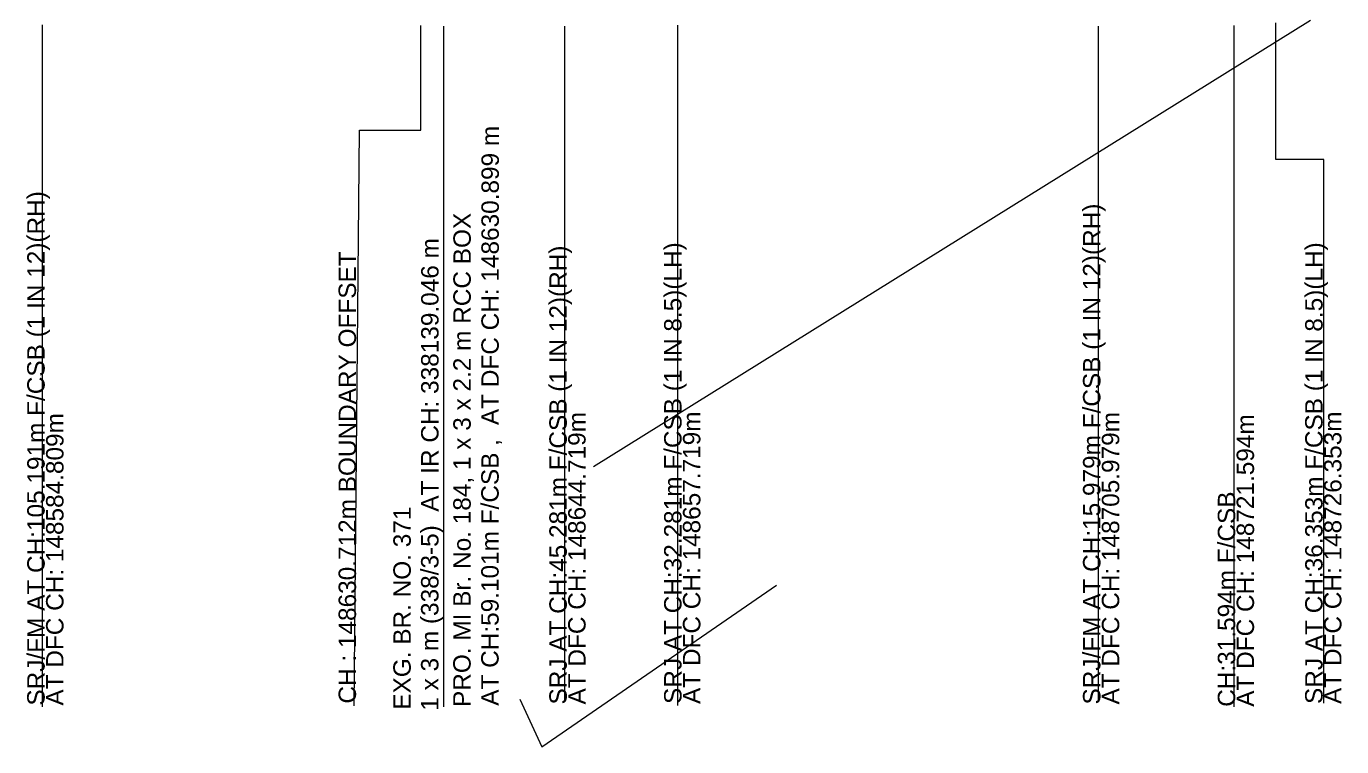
# Model space of a CAD drawing. Header units: metres. Extents: x 592467 to 614288, y 3398001 to 3402649.
# Drawn here: x 594634.8 to 594785.7, y 3398547 to 3398629.6 of the extents above; entities that cross this region are included whole.
import ezdxf

# ---------------------------------------------------------------- set-up
doc = ezdxf.new("R2010")
doc.units = ezdxf.units.M
doc.header["$MEASUREMENT"] = 0
doc.linetypes.add('DOT', pattern=[0.25, 0, -0.25])
doc.layers.get('0').update_dxf_attribs({"lineweight": 0})
for name, color, linetype, lineweight in [('Compound Wall', 7, 'Continuous', 13), ('EXISTING BRIDGE DETAILS', 7, 'Continuous', 0), ("NEW CHAWAPAIL STN. SRJ's", 10, 'Continuous', 0), ("NEW KHANNA CROSSING STN. SRJ's", 10, 'Continuous', 0)]:
    doc.layers.add(name, color=color, linetype=linetype, lineweight=lineweight)
doc.styles.add('ARIAL', font='arial.ttf')
doc.styles.add('Style-Arial', font='arial.ttf')

msp = doc.modelspace()

# ---------------------------------------------------------------- linework, layer by layer
at = {"color": 5, "lineweight": 13}
for p, q in [((594693.9112190603, 3398547.006020973), (594720.8430253405, 3398565.543784918)), ((594691.4070324193, 3398552.442765151), (594693.9112190603, 3398547.006020973))]:
    msp.add_line(p, q, dxfattribs=at)
at = {"layer": 'Compound Wall', "lineweight": 13, "flags": 128}
msp.add_lwpolyline([(594699.8473873979, 3398579.130711568), (594782.1158073444, 3398630.318129147)], dxfattribs=at)
at = {"layer": 'EXISTING BRIDGE DETAILS', "linetype": 'Continuous', "lineweight": 13}
msp.add_line((594682.6864001083, 3398551.58054262), (594682.6864001083, 3398629.604060787), dxfattribs=at)
at = {"layer": "NEW CHAWAPAIL STN. SRJ's", "color": 5, "linetype": 'DOT', "lineweight": 18, "ltscale": 5, "flags": 128}
msp.add_lwpolyline([(594773.389398207, 3398629.604060789), (594773.3893982074, 3398725.589151804)], dxfattribs=at)
at = {"layer": "NEW KHANNA CROSSING STN. SRJ's", "color": 10, "linetype": 'Continuous', "lineweight": 18}
msp.add_lwpolyline([(594636.6049182339, 3398551.580535628), (594636.6049182339, 3398617.604053795), (594636.6049182339, 3398617.604053795), (594636.6049182339, 3398629.779471187)], dxfattribs=at)
at = {"layer": "NEW KHANNA CROSSING STN. SRJ's", "color": 6, "linetype": 'Continuous', "lineweight": 18}
msp.add_lwpolyline([(594672.4004042284, 3398551.677289675), (594673.0033834414, 3398617.700807841), (594680.0369995655, 3398617.700807842), (594680.0369995653, 3398629.700807842)], dxfattribs=at)
at = {"layer": "NEW KHANNA CROSSING STN. SRJ's", "color": 10, "linetype": 'Continuous', "lineweight": 18, "flags": 128}
for points in [[(594696.514918234, 3398629.604060789), (594696.514918234, 3398552.2464414)], [(594757.774918234, 3398629.604060789), (594757.767321035, 3398552.246628341)]]:
    msp.add_lwpolyline(points, dxfattribs=at)
at = {"layer": "NEW KHANNA CROSSING STN. SRJ's", "color": 190, "linetype": 'Continuous', "lineweight": 18, "flags": 128}
for points in [[(594709.515027492, 3398551.716047429), (594709.5171289091, 3398629.746984607)], [(594783.6511571234, 3398551.981813421), (594783.6511571234, 3398614.326554416), (594778.1487347545, 3398614.326554416), (594778.1487347487, 3398629.999771716)]]:
    msp.add_lwpolyline(points, dxfattribs=at)
at = {"layer": "NEW KHANNA CROSSING STN. SRJ's", "color": 5, "linetype": 'Continuous', "lineweight": 18, "flags": 128}
msp.add_lwpolyline([(594773.3893982018, 3398551.580542623), (594773.389398207, 3398629.604060789)], dxfattribs=at)

# ---------------------------------------------------------------- texts
at = {"layer": 'EXISTING BRIDGE DETAILS', "color": 10, "style": 'ARIAL'}
for s, p in [('AT DFC CH: 148630.899 m', (594688.9805479187, 3398583.880320321)), ('PRO. MI Br. No. 184, 1 x 3 x 2.2 m RCC BOX', (594685.7512304082, 3398551.555654165)), ('AT CH:59.101m F/CSB ,', (594688.9636807658, 3398551.699128354))]:
    msp.add_text(s, height=2, rotation=89.979233576427, dxfattribs=at).set_placement(p)
at = {"layer": 'EXISTING BRIDGE DETAILS', "style": 'ARIAL'}
for s, p in [('1 x 3 m (338/3-5)  AT IR CH: 338139.046 m', (594682.0575454363, 3398551.127217493)), ('EXG. BR. NO. 371 ', (594678.8782619038, 3398551.243425449))]:
    msp.add_text(s, height=2, rotation=89.979233576427, dxfattribs=at).set_placement(p)
at = {"layer": "NEW KHANNA CROSSING STN. SRJ's", "linetype": 'Continuous', "lineweight": 13, "char_height": 2, "attachment_point": 4, "rotation": 89.99999523984305, "line_spacing_factor": 0.6479999999999999, "style": 'Style-Arial'}
for s, insert, width in [('SRJ/FM AT CH:105.191m F/CSB (1 IN 12)(RH)\\PAT DFC CH: 148584.809m ', (594636.9647872935, 3398551.714754006), 65.49907912687584), ('SRJ/FM AT CH:15.979m F/CSB (1 IN 12)(RH)\\PAT DFC CH: 148705.979m ', (594758.1184051761, 3398551.841560575), 65.49907912687584), ('SRJ AT CH:45.281m F/CSB (1 IN 12)(RH)\\PAT DFC CH: 148644.719m ', (594696.8803137557, 3398551.841560575), 65.49907912687584), ('SRJ AT CH:32.281m F/CSB (1 IN 8.5)(LH)\\PAT DFC CH: 148657.719m ', (594710.0490453363, 3398551.902001124), 52.86311050477489), ('SRJ AT CH:36.353m F/CSB (1 IN 8.5)(LH)\\PAT DFC CH: 148726.353m ', (594783.6164564163, 3398551.902001124), 52.86311050477489), ('CH : 148630.712m BOUNDARY OFFSET ', (594671.6128770041, 3398551.9486634), 51.82491132332878), ('CH:31.594m F/CSB\\PAT DFC CH: 148721.594m ', (594773.5860780573, 3398551.580542623), 96.53497417438774)]:
    msp.add_mtext(s, dxfattribs=dict(at, insert=insert, width=width))

doc.saveas('drawing.dxf')
